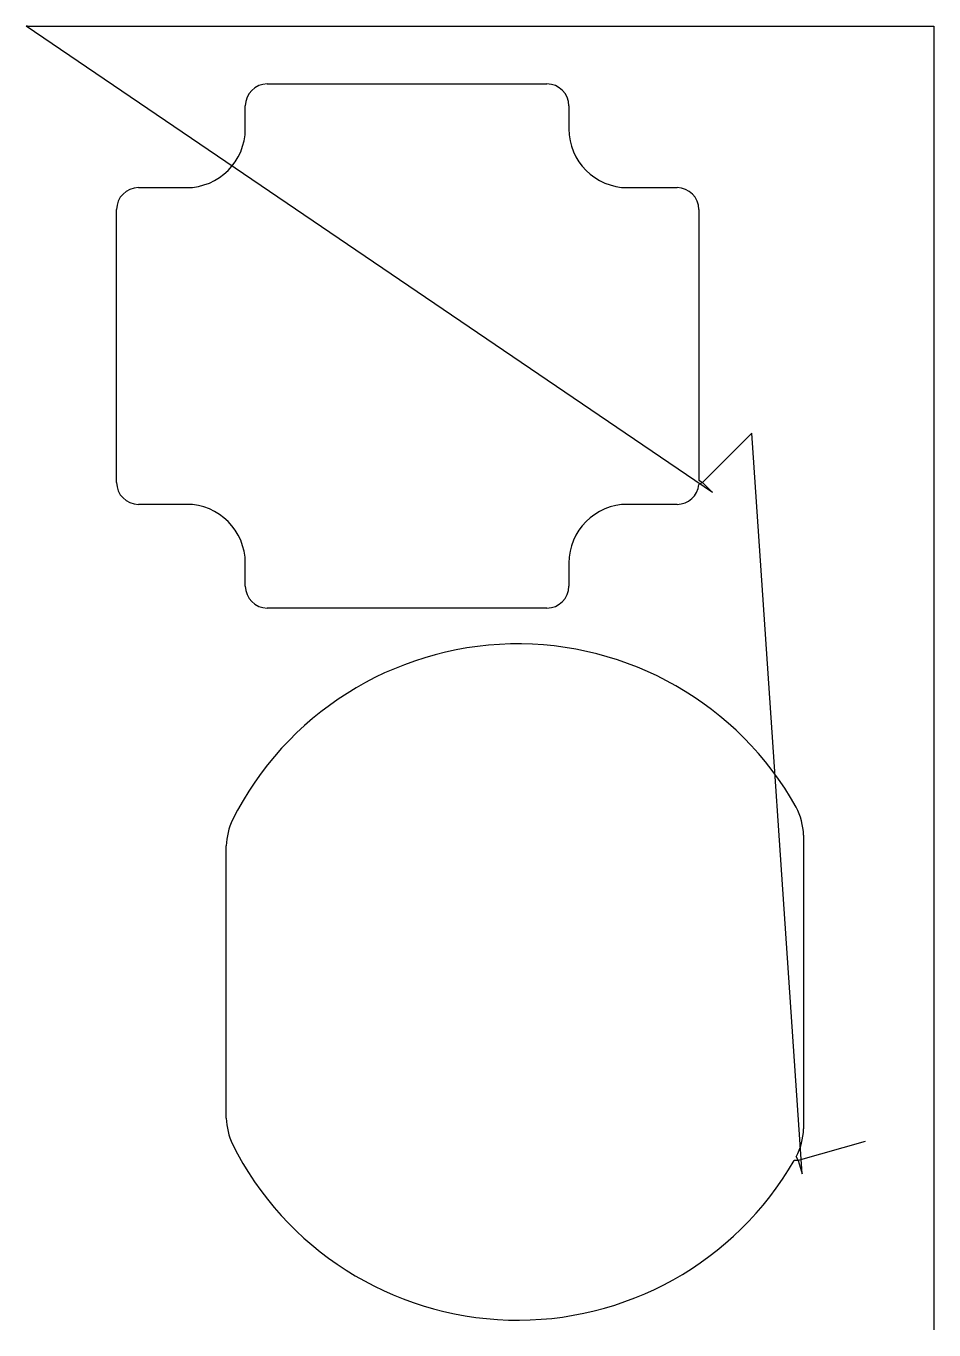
# Model space of a CAD drawing. Header units: metres. Extents: x 0 to 652, y 718 to 1655.
import ezdxf

# ---------------------------------------------------------------- set-up
doc = ezdxf.new("R2010")
doc.units = ezdxf.units.M

msp = doc.modelspace()

# ---------------------------------------------------------------- linework, layer by layer
at = {"layer": 'TOOL_0'}
for p, q in [((493.181, 1319.897), (0, 1654.834)), ((0, 1654.834), (1, 1654.834)), ((1, 1654.834), (0, 1654.834)), ((0, 1654.834), (1, 1654.834)), ((1, 1654.834), (652.388, 1654.834)), ((652.388, 1654.834), (652.388, 719.241)), ((173.296, 1613.28), (374.296, 1613.28)), ((157.546, 1581.03), (157.546, 1597.53)), ((390.046, 1597.53), (390.046, 1581.03)), ((80.796, 1538.78), (115.296, 1538.78)), ((432.296, 1538.78), (467.796, 1538.78)), ((65.046, 1327.03), (65.046, 1523.03)), ((483.546, 1523.03), (483.546, 1328.53)), ((521.465, 1362.324), (486.11, 1326.969)), ((557.657, 830.29), (521.465, 1362.324)), ((486.11, 1326.969), (483.475, 1325.531)), ((483.546, 1328.53), (486.11, 1326.968)), ((486.11, 1326.968), (493.181, 1319.897)), ((115.296, 1311.28), (80.796, 1311.28)), ((467.796, 1311.28), (432.296, 1311.28)), ((157.546, 1252.53), (157.546, 1269.03)), ((390.046, 1269.03), (390.046, 1252.53)), ((374.296, 1236.78), (173.296, 1236.78)), ((558.703, 1073.574), (558.703, 862.709)), ((143.903, 870.244), (143.903, 1066.041)), ((603.071, 853.476), (554.945, 839.915)), ((554.945, 839.915), (551.943, 839.896)), ((553.427, 842.505), (554.945, 839.915)), ((554.945, 839.915), (557.657, 830.29)), ((652.388, 719.241), (652.388, 718.241))]:
    msp.add_line(p, q, dxfattribs=at)
for centre, radius, start, end in [((173.296, 1597.53), 15.75, 90, 180), ((374.296, 1597.53), 15.75, 0, 90), ((115.296, 1581.03), 42.25, 270, 0), ((432.296, 1581.03), 42.25, 180, 270), ((80.796, 1523.03), 15.75, 90, 180), ((467.796, 1523.03), 15.75, 0, 90), ((80.796, 1327.03), 15.75, 180, 270), ((467.797, 1327.03), 15.749, 269.996362, 354.538456), ((115.296, 1269.03), 42.25, 0, 90), ((432.296, 1269.03), 42.25, 90, 180), ((173.296, 1252.53), 15.75, 180, 270), ((374.296, 1252.53), 15.75, 270, 0), ((353.303, 981.642), 229.4, 29.263209, 153.335985), ((512.448, 1072.287), 46.273, 1.593788, 27.67371), ((190.385, 1064.818), 46.498, 154.839211, 178.492824), ((190.385, 871.466), 46.498, 181.505945, 205.158035), ((512.448, 863.996), 46.273, 332.325715, 358.406212), ((353.303, 954.642), 229.4, 206.663457, 329.986775)]:
    msp.add_arc(centre, radius, start, end, dxfattribs=at)

doc.saveas('drawing.dxf')
